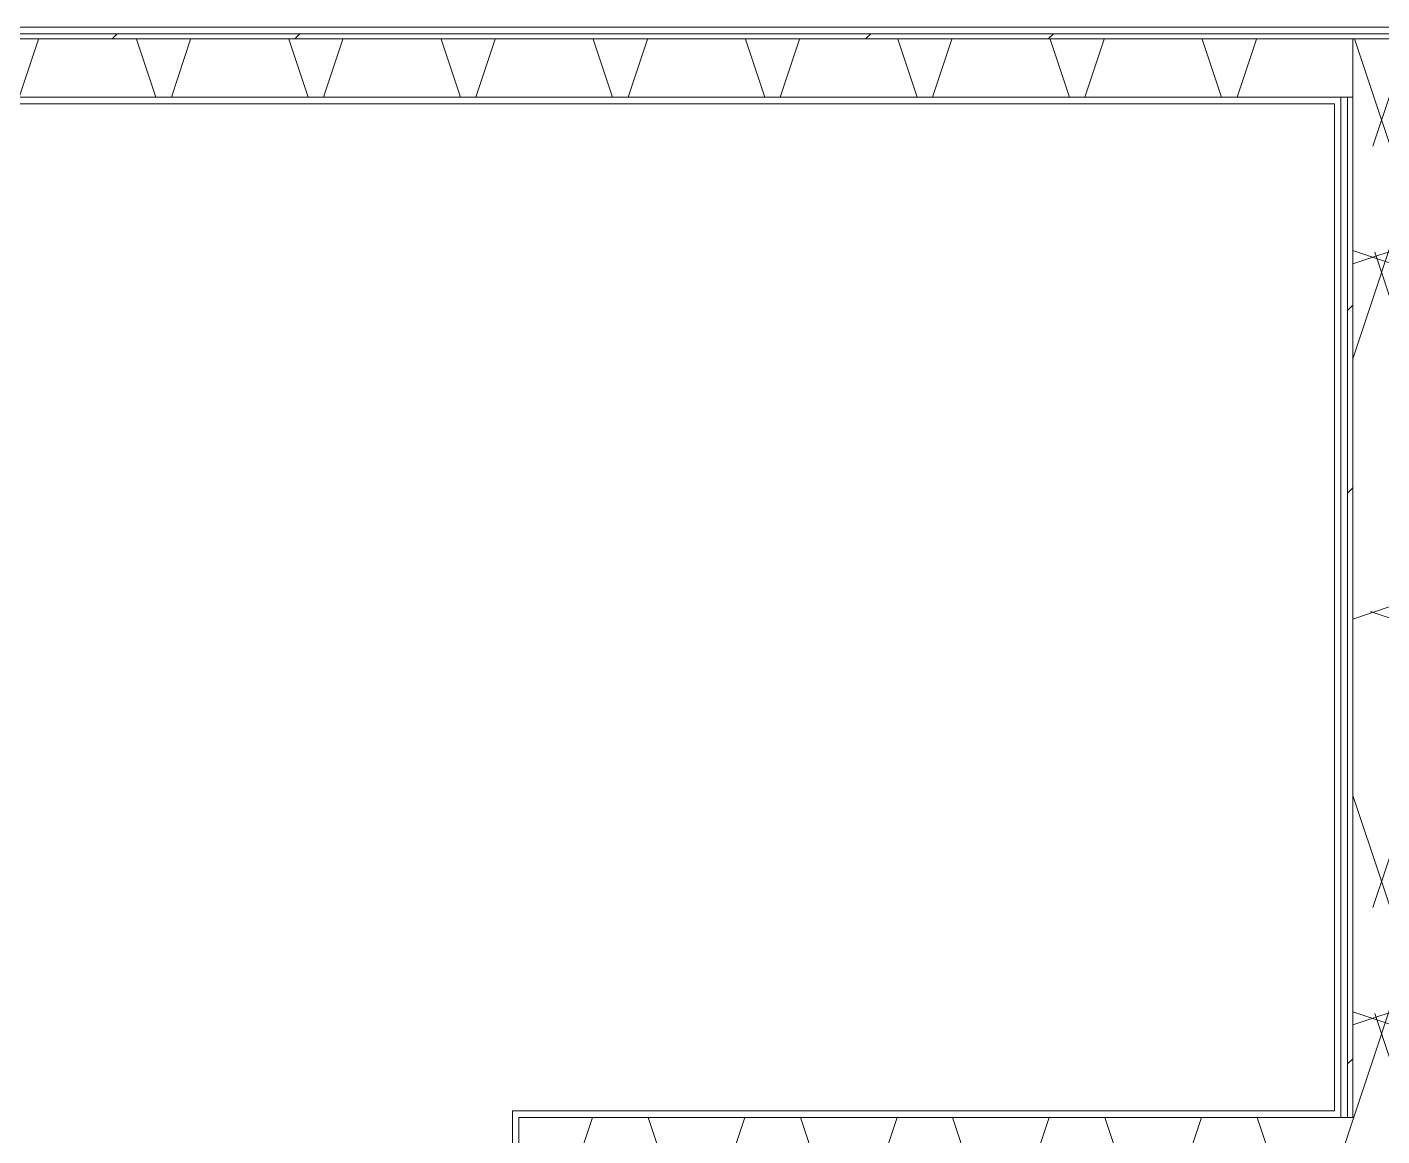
# Model space of a CAD drawing. Header units: inches. Extents: x -1551 to 2054, y 9767 to 12269.
# Drawn here: x 920.6 to 1048.7, y 11543 to 11647.9 of the extents above; entities that cross this region are included whole.
import ezdxf

# ---------------------------------------------------------------- set-up
doc = ezdxf.new("R2010")
doc.units = ezdxf.units.IN
doc.header["$MEASUREMENT"] = 0
for name, color, linetype, lineweight in [('A-WALL', 113, 'Continuous', 9), ('A-WALL-PATT-1', 8, 'Continuous', 9), ('A-WALL-PATT-2', 253, 'Continuous', 9), ('A-WALL-PATT-3', 7, 'Continuous', 9), ('A-WALL-PATT-5', 111, 'Continuous', 9), ('I-WALL', 2, 'Continuous', 9)]:
    doc.layers.add(name, color=color, linetype=linetype, lineweight=lineweight)
pattern_1 = [(0, (3964.78, 0), (115.2, 28.8), [4.752, -81.648, 4.752, -81.648, -460.8]), (0, (3964.78, 0), (115.2, 28.8), [-172.8, 4.752, -168.048, 4.752, -81.648, -201.6]), (0, (3964.78, 0), (115.2, 28.8), [-432, 4.752, -52.848, 4.752, -139.248]), (120, (4007.98, 14.4), (-82.54153, 85.366127), [4.752, -81.648, 4.752, -81.648, -460.8]), (120, (4007.98, 14.4), (-82.54153, 85.366127), [-172.8, 4.752, -168.048, 4.752, -81.648, -201.6]), (120, (4007.98, 14.4), (-82.54153, 85.366127), [-432, 4.752, -52.848, 4.752, -139.248]), (240, (4022.38, 72), (-32.65847, -114.166127), [4.752, -81.648, 4.752, -81.648, -460.8]), (240, (4022.38, 72), (-32.65847, -114.166127), [-172.8, 4.752, -168.048, 4.752, -81.648, -201.6]), (240, (4022.38, 72), (-32.65847, -114.166127), [-432, 4.752, -52.848, 4.752, -139.248])]
pattern_2 = [(45, (3964.78, 0), (-35.63818, 35.63818), []), (45, (3964.78, 54), (-35.63818, 35.63818), [])]
pattern_3 = [(161.57, (3966.5794, 1.8), (-14.4010124, -0.0012439), [0, -102.456, 11.376, 0]), (18.43, (3962.9794, 1.8), (-14.4010124, 0.0012439), [0, -102.456, 11.376, 0]), (108.43, (3966.5794, 1.8), (7.1973965, -36.003153), [34.146, -79.686]), (71.57, (3962.9794, 1.8), (7.1973965, 36.003153), [34.146, -79.686])]

msp = doc.modelspace()

# ---------------------------------------------------------------- hatches: boundary and pattern name
at = {"layer": 'A-WALL-PATT-1'}
h = msp.add_hatch(dxfattribs=at)
h.set_pattern_fill('FP_17', color=256, style=0, pattern_type=2)
h.set_pattern_definition(pattern_2)
h.paths.add_polyline_path([(1045.96, 11284.29), (1045.96, 11400.85), (1045.46, 11400.85), (1045.46, 11284.29)], flags=0)
h.paths.add_polyline_path([(1045.46, 11404.35), (1045.96, 11404.35), (1045.96, 11445.85), (1045.46, 11445.85), (1045.46, 11404.67)], flags=0)
h.paths.add_polyline_path([(1045.46, 11449.35), (1045.96, 11449.35), (1045.96, 11541.23), (1045.46, 11541.23), (1045.46, 11449.53)], flags=0)
h.paths.add_polyline_path([(1045.96, 11544.73), (1045.96, 11641.24), (1045.46, 11641.24), (1045.46, 11544.73)], flags=0)
at = {"layer": 'A-WALL-PATT-2'}
h = msp.add_hatch(dxfattribs=at)
h.set_pattern_fill('FP_4', color=256, style=0, pattern_type=2)
h.set_pattern_definition(pattern_3)
h.paths.add_polyline_path([(1045.96, 11284.29), (1051.46, 11284.29), (1051.46, 11646.74), (1045.96, 11646.74), (1045.96, 11332.72)], flags=0)
at = {"layer": 'A-WALL-PATT-3'}
h = msp.add_hatch(dxfattribs=at)
h.set_pattern_fill('FP_3', color=256, style=0, pattern_type=2)
h.set_pattern_definition(pattern_1)
h.paths.add_polyline_path([(1044.83, 11284.29), (1044.83, 11400.85), (1044.21, 11400.8), (1044.21, 11284.29)], flags=0)
h.paths.add_polyline_path([(1044.83, 11404.35), (1044.83, 11445.85), (1044.21, 11445.85), (1044.21, 11404.35)], flags=0)
h.paths.add_polyline_path([(1044.83, 11449.35), (1044.83, 11541.23), (1044.21, 11541.23), (1044.21, 11449.35)], flags=0)
h.paths.add_polyline_path([(1044.21, 11544.73), (1044.83, 11544.76), (1044.83, 11641.24), (1044.21, 11641.24), (1044.21, 11545.35)], flags=0)
h = msp.add_hatch(dxfattribs=at)
h.set_pattern_fill('FP_3', color=256, style=0, pattern_type=2)
h.set_pattern_definition(pattern_1)
h.paths.add_polyline_path([(1045.46, 11284.29), (1045.46, 11400.85), (1044.83, 11400.71), (1044.83, 11284.29)], flags=0)
h.paths.add_polyline_path([(1045.46, 11404.35), (1045.46, 11445.85), (1044.83, 11445.85), (1044.83, 11404.35)], flags=0)
h.paths.add_polyline_path([(1044.83, 11449.35), (1045.46, 11449.35), (1045.46, 11541.23), (1044.83, 11541.23), (1044.83, 11449.44)], flags=0)
h.paths.add_polyline_path([(1045.46, 11544.73), (1045.46, 11641.24), (1044.83, 11641.24), (1044.83, 11544.73)], flags=0)
at = {"layer": 'A-WALL-PATT-5'}
h = msp.add_hatch(dxfattribs=at)
h.set_pattern_fill('FP_3', color=256, style=0, pattern_type=2)
h.set_pattern_definition(pattern_1)
h.paths.add_polyline_path([(767.64, 11647.24), (767.64, 11647.86), (765.21, 11647.86), (765.22, 11647.24), (765.83, 11647.24)], flags=0)
h.paths.add_polyline_path([(1052.08, 11647.24), (1052.08, 11647.86), (807.64, 11647.86), (807.64, 11647.24), (1051.46, 11647.24)], flags=0)
h = msp.add_hatch(dxfattribs=at)
h.set_pattern_fill('FP_4', color=256, style=0, pattern_type=2)
h.set_pattern_definition(pattern_3)
h.paths.add_polyline_path([(761.71, 11641.24), (767.64, 11641.24), (767.64, 11646.74), (761.71, 11646.74), (761.71, 11644.74)], flags=0)
h.paths.add_polyline_path([(1040.91, 11641.24), (1045.96, 11641.24), (1045.96, 11646.74), (807.64, 11646.68), (807.64, 11641.24), (973.37, 11641.24)], flags=0)
h = msp.add_hatch(dxfattribs=at)
h.set_pattern_fill('FP_17', color=256, style=0, pattern_type=2)
h.set_pattern_definition(pattern_2)
h.paths.add_polyline_path([(767.64, 11646.74), (767.64, 11647.24), (765.21, 11647.24), (765.23, 11646.74), (765.83, 11646.74)], flags=0)
h.paths.add_polyline_path([(1051.46, 11646.74), (1051.46, 11647.24), (807.64, 11647.24), (807.64, 11646.74), (1050.14, 11646.74)], flags=0)
h = msp.add_hatch(dxfattribs=at)
h.set_pattern_fill('FP_4', color=256, style=0, pattern_type=2)
h.set_pattern_definition(pattern_3)
h.paths.add_polyline_path([(1045.96, 11541.23), (1045.96, 11544.73), (967.08, 11544.73), (967.08, 11541.23), (1045.76, 11541.23)], flags=0)

# ---------------------------------------------------------------- linework, layer by layer
at = {"layer": 'A-WALL'}
for p, q in [((807.64, 11647.24), (1189.08, 11647.24)), ((807.64, 11646.74), (1188.46, 11646.74)), ((1045.96, 11646.74), (1045.96, 11544.73)), ((807.64, 11641.24), (1045.96, 11641.24)), ((1044.83, 11641.24), (1044.83, 11544.73)), ((1045.46, 11641.24), (1045.46, 11544.73)), ((1044.21, 11545.35), (966.46, 11545.35)), ((966.46, 11545.35), (966.46, 11515.79)), ((967.08, 11544.73), (1045.96, 11544.73)), ((967.08, 11515.79), (967.08, 11544.73))]:
    msp.add_line(p, q, dxfattribs=at)
at = {"layer": 'I-WALL'}
for p, q in [((1189.08, 11647.86), (807.64, 11647.86)), ((807.64, 11640.61), (1044.21, 11640.61)), ((1044.21, 11640.61), (1044.21, 11545.35))]:
    msp.add_line(p, q, dxfattribs=at)

doc.saveas('drawing.dxf')
